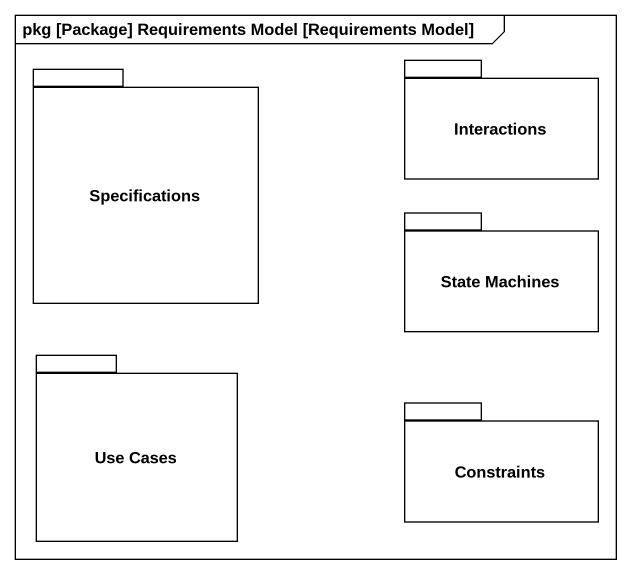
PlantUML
@startuml
mainframe pkg [Package] Requirements Model [Requirements Model]
package Specifications {
}
package Interactions {
}
package "State Machines" as State_Machines {
}
package "Use Cases" as Use_Cases {
}
package Constraints {
}
@enduml
